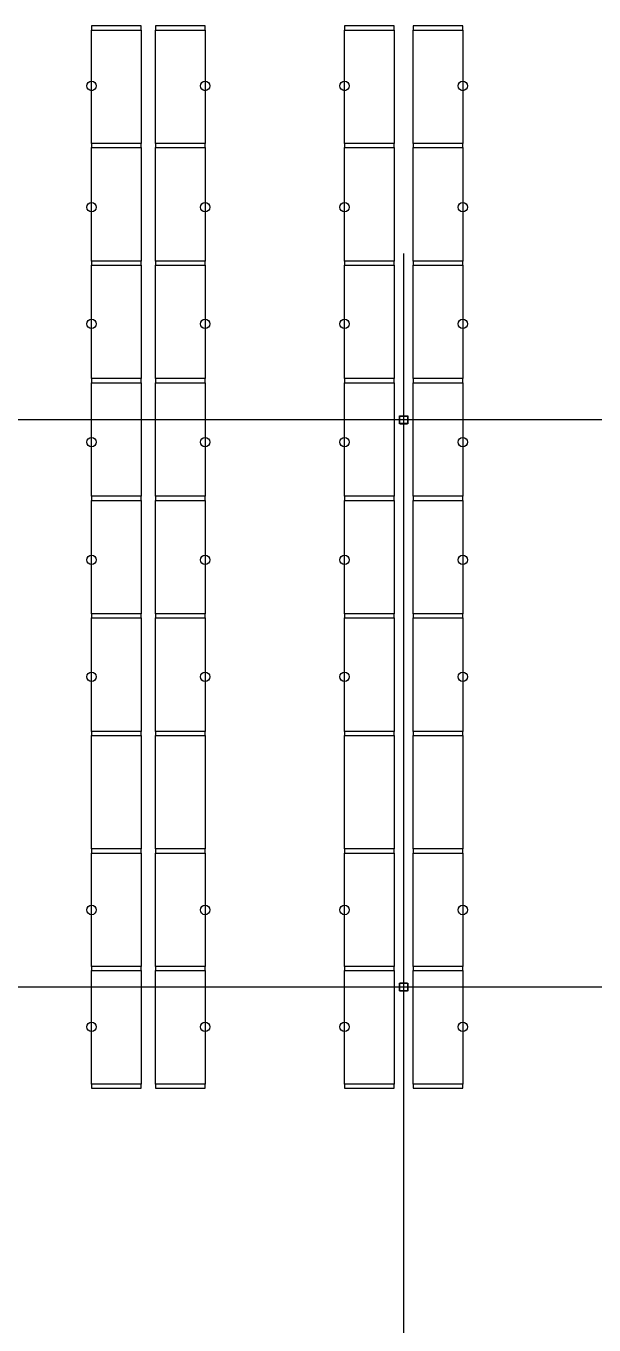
# Model space of a CAD drawing. Header units: millimetres. Extents: x 626570 to 643256, y 6233 to 11343.
# Drawn here: x 634120 to 634601, y 7721 to 8820 of the extents above; entities that cross this region are included whole.
import ezdxf

# ---------------------------------------------------------------- set-up
doc = ezdxf.new("R2010")
doc.units = ezdxf.units.MM
doc.header["$LTSCALE"] = 4000
doc.header["$MEASUREMENT"] = 0
doc.linetypes.add('DASHDOT', pattern=[1, 0.5, -0.25, 0, -0.25])
for name, color, linetype in [('BEAMS', 170, 'CONTINUOUS'), ('FRAMES', 170, 'CONTINUOUS'), ('LIGHTS', 50, 'CONTINUOUS'), ('MASTERFOUNDATION_1', 4, 'DASHDOT'), ('MASTERFOUNDATION_25', 7, 'CONTINUOUS')]:
    doc.layers.add(name, color=color, linetype=linetype)

msp = doc.modelspace()

# ---------------------------------------------------------------- linework, layer by layer
at = {"layer": 'BEAMS', "linetype": 'Continuous'}
for p, q in [((634175.9, 8720.5), (634175.9, 8816.5)), ((634217.9, 8816.5), (634217.9, 8720.5)), ((634229.9, 8720.5), (634229.9, 8816.5)), ((634271.9, 8816.5), (634271.9, 8720.5)), ((634389.9, 8720.5), (634389.9, 8816.5)), ((634431.9, 8816.5), (634431.9, 8720.5)), ((634447.9, 8720.5), (634447.9, 8816.5)), ((634489.9, 8816.5), (634489.9, 8720.5)), ((634175.9, 8621), (634175.9, 8717)), ((634217.9, 8717), (634217.9, 8621)), ((634229.9, 8621), (634229.9, 8717)), ((634271.9, 8717), (634271.9, 8621)), ((634389.9, 8621), (634389.9, 8717)), ((634431.9, 8717), (634431.9, 8621)), ((634447.9, 8621), (634447.9, 8717)), ((634489.9, 8717), (634489.9, 8621)), ((634175.9, 8521.5), (634175.9, 8617.5)), ((634217.9, 8617.5), (634217.9, 8521.5)), ((634229.9, 8521.5), (634229.9, 8617.5)), ((634271.9, 8617.5), (634271.9, 8521.5)), ((634389.9, 8521.5), (634389.9, 8617.5)), ((634431.9, 8617.5), (634431.9, 8521.5)), ((634447.9, 8521.5), (634447.9, 8617.5)), ((634489.9, 8617.5), (634489.9, 8521.5)), ((634175.9, 8422), (634175.9, 8518)), ((634217.9, 8518), (634217.9, 8422)), ((634229.9, 8422), (634229.9, 8518)), ((634271.9, 8518), (634271.9, 8422)), ((634389.9, 8422), (634389.9, 8518)), ((634431.9, 8518), (634431.9, 8422)), ((634447.9, 8422), (634447.9, 8518)), ((634489.9, 8518), (634489.9, 8422)), ((634175.9, 8322.5), (634175.9, 8418.5)), ((634217.9, 8418.5), (634217.9, 8322.5)), ((634229.9, 8322.5), (634229.9, 8418.5)), ((634271.9, 8418.5), (634271.9, 8322.5)), ((634389.9, 8322.5), (634389.9, 8418.5)), ((634431.9, 8418.5), (634431.9, 8322.5)), ((634447.9, 8322.5), (634447.9, 8418.5)), ((634489.9, 8418.5), (634489.9, 8322.5)), ((634175.9, 8223), (634175.9, 8319)), ((634217.9, 8319), (634217.9, 8223)), ((634229.9, 8223), (634229.9, 8319)), ((634271.9, 8319), (634271.9, 8223)), ((634389.9, 8223), (634389.9, 8319)), ((634431.9, 8319), (634431.9, 8223)), ((634447.9, 8223), (634447.9, 8319)), ((634489.9, 8319), (634489.9, 8223)), ((634175.9, 8123.5), (634175.9, 8219.5)), ((634217.9, 8219.5), (634217.9, 8123.5)), ((634229.9, 8123.5), (634229.9, 8219.5)), ((634271.9, 8219.5), (634271.9, 8123.5)), ((634389.9, 8123.5), (634389.9, 8219.5)), ((634431.9, 8219.5), (634431.9, 8123.5)), ((634447.9, 8123.5), (634447.9, 8219.5)), ((634489.9, 8219.5), (634489.9, 8123.5)), ((634175.9, 8024), (634175.9, 8120)), ((634217.9, 8120), (634217.9, 8024)), ((634229.9, 8024), (634229.9, 8120)), ((634271.9, 8120), (634271.9, 8024)), ((634389.9, 8024), (634389.9, 8120)), ((634431.9, 8120), (634431.9, 8024)), ((634447.9, 8024), (634447.9, 8120)), ((634489.9, 8120), (634489.9, 8024)), ((634175.9, 7924.5), (634175.9, 8020.5)), ((634217.9, 8020.5), (634217.9, 7924.5)), ((634229.9, 7924.5), (634229.9, 8020.5)), ((634271.9, 8020.5), (634271.9, 7924.5)), ((634389.9, 7924.5), (634389.9, 8020.5)), ((634431.9, 8020.5), (634431.9, 7924.5)), ((634447.9, 7924.5), (634447.9, 8020.5)), ((634489.9, 8020.5), (634489.9, 7924.5))]:
    msp.add_line(p, q, dxfattribs=at)
at = {"layer": 'FRAMES', "linetype": 'Continuous', "flags": 128}
for points in [[(634175.9, 8816.5), (634217.9, 8816.5), (634217.9, 8820), (634175.9, 8820), (634175.9, 8816.5)], [(634229.9, 8816.5), (634271.9, 8816.5), (634271.9, 8820), (634229.9, 8820), (634229.9, 8816.5)], [(634389.9, 8816.5), (634431.9, 8816.5), (634431.9, 8820), (634389.9, 8820), (634389.9, 8816.5)], [(634447.9, 8816.5), (634489.9, 8816.5), (634489.9, 8820), (634447.9, 8820), (634447.9, 8816.5)], [(634175.9, 8717), (634217.9, 8717), (634217.9, 8720.5), (634175.9, 8720.5), (634175.9, 8717)], [(634229.9, 8717), (634271.9, 8717), (634271.9, 8720.5), (634229.9, 8720.5), (634229.9, 8717)], [(634389.9, 8717), (634431.9, 8717), (634431.9, 8720.5), (634389.9, 8720.5), (634389.9, 8717)], [(634447.9, 8717), (634489.9, 8717), (634489.9, 8720.5), (634447.9, 8720.5), (634447.9, 8717)], [(634175.9, 8617.5), (634217.9, 8617.5), (634217.9, 8621), (634175.9, 8621), (634175.9, 8617.5)], [(634229.9, 8617.5), (634271.9, 8617.5), (634271.9, 8621), (634229.9, 8621), (634229.9, 8617.5)], [(634389.9, 8617.5), (634431.9, 8617.5), (634431.9, 8621), (634389.9, 8621), (634389.9, 8617.5)], [(634447.9, 8617.5), (634489.9, 8617.5), (634489.9, 8621), (634447.9, 8621), (634447.9, 8617.5)], [(634175.9, 8518), (634217.9, 8518), (634217.9, 8521.5), (634175.9, 8521.5), (634175.9, 8518)], [(634229.9, 8518), (634271.9, 8518), (634271.9, 8521.5), (634229.9, 8521.5), (634229.9, 8518)], [(634389.9, 8518), (634431.9, 8518), (634431.9, 8521.5), (634389.9, 8521.5), (634389.9, 8518)], [(634447.9, 8518), (634489.9, 8518), (634489.9, 8521.5), (634447.9, 8521.5), (634447.9, 8518)], [(634175.9, 8418.5), (634217.9, 8418.5), (634217.9, 8422), (634175.9, 8422), (634175.9, 8418.5)], [(634229.9, 8418.5), (634271.9, 8418.5), (634271.9, 8422), (634229.9, 8422), (634229.9, 8418.5)], [(634389.9, 8418.5), (634431.9, 8418.5), (634431.9, 8422), (634389.9, 8422), (634389.9, 8418.5)], [(634447.9, 8418.5), (634489.9, 8418.5), (634489.9, 8422), (634447.9, 8422), (634447.9, 8418.5)], [(634175.9, 8319), (634217.9, 8319), (634217.9, 8322.5), (634175.9, 8322.5), (634175.9, 8319)], [(634229.9, 8319), (634271.9, 8319), (634271.9, 8322.5), (634229.9, 8322.5), (634229.9, 8319)], [(634389.9, 8319), (634431.9, 8319), (634431.9, 8322.5), (634389.9, 8322.5), (634389.9, 8319)], [(634447.9, 8319), (634489.9, 8319), (634489.9, 8322.5), (634447.9, 8322.5), (634447.9, 8319)], [(634175.9, 8219.5), (634217.9, 8219.5), (634217.9, 8223), (634175.9, 8223), (634175.9, 8219.5)], [(634229.9, 8219.5), (634271.9, 8219.5), (634271.9, 8223), (634229.9, 8223), (634229.9, 8219.5)], [(634389.9, 8219.5), (634431.9, 8219.5), (634431.9, 8223), (634389.9, 8223), (634389.9, 8219.5)], [(634447.9, 8219.5), (634489.9, 8219.5), (634489.9, 8223), (634447.9, 8223), (634447.9, 8219.5)], [(634175.9, 8120), (634217.9, 8120), (634217.9, 8123.5), (634175.9, 8123.5), (634175.9, 8120)], [(634229.9, 8120), (634271.9, 8120), (634271.9, 8123.5), (634229.9, 8123.5), (634229.9, 8120)], [(634389.9, 8120), (634431.9, 8120), (634431.9, 8123.5), (634389.9, 8123.5), (634389.9, 8120)], [(634447.9, 8120), (634489.9, 8120), (634489.9, 8123.5), (634447.9, 8123.5), (634447.9, 8120)], [(634175.9, 8020.5), (634217.9, 8020.5), (634217.9, 8024), (634175.9, 8024), (634175.9, 8020.5)], [(634229.9, 8020.5), (634271.9, 8020.5), (634271.9, 8024), (634229.9, 8024), (634229.9, 8020.5)], [(634389.9, 8020.5), (634431.9, 8020.5), (634431.9, 8024), (634389.9, 8024), (634389.9, 8020.5)], [(634447.9, 8020.5), (634489.9, 8020.5), (634489.9, 8024), (634447.9, 8024), (634447.9, 8020.5)], [(634175.9, 7921), (634217.9, 7921), (634217.9, 7924.5), (634175.9, 7924.5), (634175.9, 7921)], [(634229.9, 7921), (634271.9, 7921), (634271.9, 7924.5), (634229.9, 7924.5), (634229.9, 7921)], [(634389.9, 7921), (634431.9, 7921), (634431.9, 7924.5), (634389.9, 7924.5), (634389.9, 7921)], [(634447.9, 7921), (634489.9, 7921), (634489.9, 7924.5), (634447.9, 7924.5), (634447.9, 7921)]]:
    msp.add_lwpolyline(points, close=True, dxfattribs=at)
at = {"layer": 'LIGHTS'}
for centre in [(634175.9, 8769.2), (634271.9, 8769.2), (634389.9, 8769.2), (634489.9, 8769.2), (634175.9, 8666.6), (634271.9, 8666.6), (634389.9, 8666.6), (634489.9, 8666.6), (634175.9, 8567.8), (634271.9, 8567.8), (634389.9, 8567.8), (634489.9, 8567.8), (634175.9, 8467.8), (634271.9, 8467.8), (634389.9, 8467.8), (634489.9, 8467.8), (634175.9, 8368.1), (634271.9, 8368.1), (634389.9, 8368.1), (634489.9, 8368.1), (634175.9, 8269.2), (634271.9, 8269.2), (634389.9, 8269.2), (634489.9, 8269.2), (634175.9, 8071.8), (634271.9, 8071.8), (634389.9, 8071.8), (634489.9, 8071.8), (634175.9, 7972.9), (634271.9, 7972.9), (634389.9, 7972.9), (634489.9, 7972.9)]:
    msp.add_circle(centre, 3.99, dxfattribs=at)
at = {"layer": 'MASTERFOUNDATION_1', "linetype": 'DASHDOT'}
for p, q in [((634439.9, 6627.5), (634439.9, 11123.2)), ((643023.9, 8486.6), (626795.2, 8486.6)), ((643023.9, 8006.6), (626795.2, 8006.6))]:
    msp.add_line(p, q, dxfattribs=at)
at = {"layer": 'MASTERFOUNDATION_25', "linetype": 'Continuous', "flags": 128}
for points in [[(634437, 8490.1), (634442.8, 8490.1), (634442.8, 8490.1), (634442.8, 8490.1), (634442.8, 8490.1), (634442.9, 8490.1), (634442.9, 8490.1), (634442.9, 8490.1), (634442.9, 8490.1), (634442.9, 8490.1), (634443, 8490.1), (634443, 8490.1), (634443, 8490.1), (634443, 8490.1), (634443, 8490), (634443.1, 8490), (634443.1, 8490), (634443.1, 8490), (634443.1, 8490), (634443.1, 8490), (634443.1, 8490), (634443.2, 8490), (634443.2, 8489.9), (634443.2, 8489.9), (634443.2, 8489.9), (634443.2, 8489.9), (634443.2, 8489.9), (634443.3, 8489.9), (634443.3, 8489.9), (634443.3, 8489.8), (634443.3, 8489.8), (634443.3, 8489.8), (634443.3, 8489.8), (634443.3, 8489.8), (634443.3, 8489.7), (634443.3, 8489.7), (634443.3, 8489.7), (634443.4, 8489.7), (634443.4, 8489.7), (634443.4, 8489.6), (634443.4, 8489.6), (634443.4, 8489.6), (634443.4, 8489.6), (634443.4, 8489.6), (634443.4, 8489.5), (634443.4, 8489.5), (634443.4, 8489.5), (634443.4, 8483.7), (634443.4, 8483.7), (634443.4, 8483.7), (634443.4, 8483.7), (634443.4, 8483.6), (634443.4, 8483.6), (634443.4, 8483.6), (634443.4, 8483.6), (634443.4, 8483.6), (634443.4, 8483.5), (634443.3, 8483.5), (634443.3, 8483.5), (634443.3, 8483.5), (634443.3, 8483.5), (634443.3, 8483.4), (634443.3, 8483.4), (634443.3, 8483.4), (634443.3, 8483.4), (634443.3, 8483.4), (634443.3, 8483.3), (634443.2, 8483.3), (634443.2, 8483.3), (634443.2, 8483.3), (634443.2, 8483.3), (634443.2, 8483.3), (634443.2, 8483.3), (634443.1, 8483.2), (634443.1, 8483.2), (634443.1, 8483.2), (634443.1, 8483.2), (634443.1, 8483.2), (634443.1, 8483.2), (634443, 8483.2), (634443, 8483.2), (634443, 8483.2), (634443, 8483.1), (634443, 8483.1), (634442.9, 8483.1), (634442.9, 8483.1), (634442.9, 8483.1), (634442.9, 8483.1), (634442.9, 8483.1), (634442.8, 8483.1), (634442.8, 8483.1), (634442.8, 8483.1), (634442.8, 8483.1), (634437, 8483.1), (634437, 8483.1), (634437, 8483.1), (634436.9, 8483.1), (634436.9, 8483.1), (634436.9, 8483.1), (634436.9, 8483.1), (634436.9, 8483.1), (634436.8, 8483.1), (634436.8, 8483.1), (634436.8, 8483.1), (634436.8, 8483.2), (634436.8, 8483.2), (634436.7, 8483.2), (634436.7, 8483.2), (634436.7, 8483.2), (634436.7, 8483.2), (634436.7, 8483.2), (634436.6, 8483.2), (634436.6, 8483.2), (634436.6, 8483.3), (634436.6, 8483.3), (634436.6, 8483.3), (634436.6, 8483.3), (634436.5, 8483.3), (634436.5, 8483.3), (634436.5, 8483.3), (634436.5, 8483.4), (634436.5, 8483.4), (634436.5, 8483.4), (634436.5, 8483.4), (634436.5, 8483.4), (634436.4, 8483.5), (634436.4, 8483.5), (634436.4, 8483.5), (634436.4, 8483.5), (634436.4, 8483.5), (634436.4, 8483.6), (634436.4, 8483.6), (634436.4, 8483.6), (634436.4, 8483.6), (634436.4, 8483.6), (634436.4, 8483.7), (634436.4, 8483.7), (634436.4, 8483.7), (634436.4, 8483.7), (634436.4, 8489.5), (634436.4, 8489.5), (634436.4, 8489.5), (634436.4, 8489.6), (634436.4, 8489.6), (634436.4, 8489.6), (634436.4, 8489.6), (634436.4, 8489.6), (634436.4, 8489.7), (634436.4, 8489.7), (634436.4, 8489.7), (634436.4, 8489.7), (634436.4, 8489.7), (634436.4, 8489.8), (634436.5, 8489.8), (634436.5, 8489.8), (634436.5, 8489.8), (634436.5, 8489.8), (634436.5, 8489.9), (634436.5, 8489.9), (634436.5, 8489.9), (634436.5, 8489.9), (634436.6, 8489.9), (634436.6, 8489.9), (634436.6, 8489.9), (634436.6, 8490), (634436.6, 8490), (634436.6, 8490), (634436.7, 8490), (634436.7, 8490), (634436.7, 8490), (634436.7, 8490), (634436.7, 8490), (634436.8, 8490.1), (634436.8, 8490.1), (634436.8, 8490.1), (634436.8, 8490.1), (634436.8, 8490.1), (634436.9, 8490.1), (634436.9, 8490.1), (634436.9, 8490.1), (634436.9, 8490.1), (634436.9, 8490.1), (634437, 8490.1), (634437, 8490.1), (634437, 8490.1)], [(634437, 8489.8), (634442.8, 8489.8), (634442.8, 8489.8), (634442.8, 8489.8), (634442.8, 8489.8), (634442.8, 8489.8), (634442.8, 8489.8), (634442.8, 8489.8), (634442.8, 8489.8), (634442.8, 8489.8), (634442.9, 8489.8), (634442.9, 8489.8), (634442.9, 8489.8), (634442.9, 8489.8), (634442.9, 8489.8), (634442.9, 8489.8), (634442.9, 8489.8), (634442.9, 8489.7), (634442.9, 8489.7), (634442.9, 8489.7), (634443, 8489.7), (634443, 8489.7), (634443, 8489.7), (634443, 8489.7), (634443, 8489.7), (634443, 8489.7), (634443, 8489.7), (634443, 8489.7), (634443, 8489.7), (634443, 8489.7), (634443, 8489.7), (634443, 8489.6), (634443, 8489.6), (634443, 8489.6), (634443, 8489.6), (634443.1, 8489.6), (634443.1, 8489.6), (634443.1, 8489.6), (634443.1, 8489.6), (634443.1, 8489.6), (634443.1, 8489.6), (634443.1, 8489.5), (634443.1, 8489.5), (634443.1, 8489.5), (634443.1, 8489.5), (634443.1, 8489.5), (634443.1, 8489.5), (634443.1, 8483.7), (634443.1, 8483.7), (634443.1, 8483.7), (634443.1, 8483.7), (634443.1, 8483.7), (634443.1, 8483.7), (634443.1, 8483.7), (634443.1, 8483.7), (634443.1, 8483.6), (634443.1, 8483.6), (634443.1, 8483.6), (634443.1, 8483.6), (634443, 8483.6), (634443, 8483.6), (634443, 8483.6), (634443, 8483.6), (634443, 8483.6), (634443, 8483.6), (634443, 8483.5), (634443, 8483.5), (634443, 8483.5), (634443, 8483.5), (634443, 8483.5), (634443, 8483.5), (634443, 8483.5), (634443, 8483.5), (634443, 8483.5), (634442.9, 8483.5), (634442.9, 8483.5), (634442.9, 8483.5), (634442.9, 8483.5), (634442.9, 8483.5), (634442.9, 8483.5), (634442.9, 8483.4), (634442.9, 8483.4), (634442.9, 8483.4), (634442.9, 8483.4), (634442.8, 8483.4), (634442.8, 8483.4), (634442.8, 8483.4), (634442.8, 8483.4), (634442.8, 8483.4), (634442.8, 8483.4), (634442.8, 8483.4), (634442.8, 8483.4), (634442.8, 8483.4), (634437, 8483.4), (634437, 8483.4), (634437, 8483.4), (634437, 8483.4), (634437, 8483.4), (634437, 8483.4), (634436.9, 8483.4), (634436.9, 8483.4), (634436.9, 8483.4), (634436.9, 8483.4), (634436.9, 8483.4), (634436.9, 8483.4), (634436.9, 8483.4), (634436.9, 8483.5), (634436.9, 8483.5), (634436.9, 8483.5), (634436.8, 8483.5), (634436.8, 8483.5), (634436.8, 8483.5), (634436.8, 8483.5), (634436.8, 8483.5), (634436.8, 8483.5), (634436.8, 8483.5), (634436.8, 8483.5), (634436.8, 8483.5), (634436.8, 8483.5), (634436.8, 8483.5), (634436.8, 8483.5), (634436.8, 8483.6), (634436.7, 8483.6), (634436.7, 8483.6), (634436.7, 8483.6), (634436.7, 8483.6), (634436.7, 8483.6), (634436.7, 8483.6), (634436.7, 8483.6), (634436.7, 8483.6), (634436.7, 8483.6), (634436.7, 8483.7), (634436.7, 8483.7), (634436.7, 8483.7), (634436.7, 8483.7), (634436.7, 8483.7), (634436.7, 8483.7), (634436.7, 8483.7), (634436.7, 8483.7), (634436.7, 8489.5), (634436.7, 8489.5), (634436.7, 8489.5), (634436.7, 8489.5), (634436.7, 8489.5), (634436.7, 8489.5), (634436.7, 8489.6), (634436.7, 8489.6), (634436.7, 8489.6), (634436.7, 8489.6), (634436.7, 8489.6), (634436.7, 8489.6), (634436.7, 8489.6), (634436.7, 8489.6), (634436.7, 8489.6), (634436.7, 8489.6), (634436.7, 8489.7), (634436.8, 8489.7), (634436.8, 8489.7), (634436.8, 8489.7), (634436.8, 8489.7), (634436.8, 8489.7), (634436.8, 8489.7), (634436.8, 8489.7), (634436.8, 8489.7), (634436.8, 8489.7), (634436.8, 8489.7), (634436.8, 8489.7), (634436.8, 8489.7), (634436.8, 8489.7), (634436.9, 8489.8), (634436.9, 8489.8), (634436.9, 8489.8), (634436.9, 8489.8), (634436.9, 8489.8), (634436.9, 8489.8), (634436.9, 8489.8), (634436.9, 8489.8), (634436.9, 8489.8), (634436.9, 8489.8), (634437, 8489.8), (634437, 8489.8), (634437, 8489.8), (634437, 8489.8), (634437, 8489.8), (634437, 8489.8)], [(634437, 8010.1), (634442.8, 8010.1), (634442.8, 8010.1), (634442.8, 8010.1), (634442.8, 8010.1), (634442.9, 8010.1), (634442.9, 8010.1), (634442.9, 8010.1), (634442.9, 8010.1), (634442.9, 8010.1), (634443, 8010.1), (634443, 8010.1), (634443, 8010.1), (634443, 8010.1), (634443, 8010), (634443.1, 8010), (634443.1, 8010), (634443.1, 8010), (634443.1, 8010), (634443.1, 8010), (634443.1, 8010), (634443.2, 8010), (634443.2, 8009.9), (634443.2, 8009.9), (634443.2, 8009.9), (634443.2, 8009.9), (634443.2, 8009.9), (634443.3, 8009.9), (634443.3, 8009.9), (634443.3, 8009.8), (634443.3, 8009.8), (634443.3, 8009.8), (634443.3, 8009.8), (634443.3, 8009.8), (634443.3, 8009.7), (634443.3, 8009.7), (634443.3, 8009.7), (634443.4, 8009.7), (634443.4, 8009.7), (634443.4, 8009.6), (634443.4, 8009.6), (634443.4, 8009.6), (634443.4, 8009.6), (634443.4, 8009.6), (634443.4, 8009.5), (634443.4, 8009.5), (634443.4, 8009.5), (634443.4, 8003.7), (634443.4, 8003.7), (634443.4, 8003.7), (634443.4, 8003.7), (634443.4, 8003.6), (634443.4, 8003.6), (634443.4, 8003.6), (634443.4, 8003.6), (634443.4, 8003.6), (634443.4, 8003.5), (634443.3, 8003.5), (634443.3, 8003.5), (634443.3, 8003.5), (634443.3, 8003.5), (634443.3, 8003.4), (634443.3, 8003.4), (634443.3, 8003.4), (634443.3, 8003.4), (634443.3, 8003.4), (634443.3, 8003.3), (634443.2, 8003.3), (634443.2, 8003.3), (634443.2, 8003.3), (634443.2, 8003.3), (634443.2, 8003.3), (634443.2, 8003.3), (634443.1, 8003.2), (634443.1, 8003.2), (634443.1, 8003.2), (634443.1, 8003.2), (634443.1, 8003.2), (634443.1, 8003.2), (634443, 8003.2), (634443, 8003.2), (634443, 8003.2), (634443, 8003.1), (634443, 8003.1), (634442.9, 8003.1), (634442.9, 8003.1), (634442.9, 8003.1), (634442.9, 8003.1), (634442.9, 8003.1), (634442.8, 8003.1), (634442.8, 8003.1), (634442.8, 8003.1), (634442.8, 8003.1), (634437, 8003.1), (634437, 8003.1), (634437, 8003.1), (634436.9, 8003.1), (634436.9, 8003.1), (634436.9, 8003.1), (634436.9, 8003.1), (634436.9, 8003.1), (634436.8, 8003.1), (634436.8, 8003.1), (634436.8, 8003.1), (634436.8, 8003.2), (634436.8, 8003.2), (634436.7, 8003.2), (634436.7, 8003.2), (634436.7, 8003.2), (634436.7, 8003.2), (634436.7, 8003.2), (634436.6, 8003.2), (634436.6, 8003.2), (634436.6, 8003.3), (634436.6, 8003.3), (634436.6, 8003.3), (634436.6, 8003.3), (634436.5, 8003.3), (634436.5, 8003.3), (634436.5, 8003.3), (634436.5, 8003.4), (634436.5, 8003.4), (634436.5, 8003.4), (634436.5, 8003.4), (634436.5, 8003.4), (634436.4, 8003.5), (634436.4, 8003.5), (634436.4, 8003.5), (634436.4, 8003.5), (634436.4, 8003.5), (634436.4, 8003.6), (634436.4, 8003.6), (634436.4, 8003.6), (634436.4, 8003.6), (634436.4, 8003.6), (634436.4, 8003.7), (634436.4, 8003.7), (634436.4, 8003.7), (634436.4, 8003.7), (634436.4, 8009.5), (634436.4, 8009.5), (634436.4, 8009.5), (634436.4, 8009.6), (634436.4, 8009.6), (634436.4, 8009.6), (634436.4, 8009.6), (634436.4, 8009.6), (634436.4, 8009.7), (634436.4, 8009.7), (634436.4, 8009.7), (634436.4, 8009.7), (634436.4, 8009.7), (634436.4, 8009.8), (634436.5, 8009.8), (634436.5, 8009.8), (634436.5, 8009.8), (634436.5, 8009.8), (634436.5, 8009.9), (634436.5, 8009.9), (634436.5, 8009.9), (634436.5, 8009.9), (634436.6, 8009.9), (634436.6, 8009.9), (634436.6, 8009.9), (634436.6, 8010), (634436.6, 8010), (634436.6, 8010), (634436.7, 8010), (634436.7, 8010), (634436.7, 8010), (634436.7, 8010), (634436.7, 8010), (634436.8, 8010.1), (634436.8, 8010.1), (634436.8, 8010.1), (634436.8, 8010.1), (634436.8, 8010.1), (634436.9, 8010.1), (634436.9, 8010.1), (634436.9, 8010.1), (634436.9, 8010.1), (634436.9, 8010.1), (634437, 8010.1), (634437, 8010.1), (634437, 8010.1)], [(634437, 8009.8), (634442.8, 8009.8), (634442.8, 8009.8), (634442.8, 8009.8), (634442.8, 8009.8), (634442.8, 8009.8), (634442.8, 8009.8), (634442.8, 8009.8), (634442.8, 8009.8), (634442.8, 8009.8), (634442.9, 8009.8), (634442.9, 8009.8), (634442.9, 8009.8), (634442.9, 8009.8), (634442.9, 8009.8), (634442.9, 8009.8), (634442.9, 8009.8), (634442.9, 8009.7), (634442.9, 8009.7), (634442.9, 8009.7), (634443, 8009.7), (634443, 8009.7), (634443, 8009.7), (634443, 8009.7), (634443, 8009.7), (634443, 8009.7), (634443, 8009.7), (634443, 8009.7), (634443, 8009.7), (634443, 8009.7), (634443, 8009.7), (634443, 8009.6), (634443, 8009.6), (634443, 8009.6), (634443, 8009.6), (634443.1, 8009.6), (634443.1, 8009.6), (634443.1, 8009.6), (634443.1, 8009.6), (634443.1, 8009.6), (634443.1, 8009.6), (634443.1, 8009.5), (634443.1, 8009.5), (634443.1, 8009.5), (634443.1, 8009.5), (634443.1, 8009.5), (634443.1, 8009.5), (634443.1, 8003.7), (634443.1, 8003.7), (634443.1, 8003.7), (634443.1, 8003.7), (634443.1, 8003.7), (634443.1, 8003.7), (634443.1, 8003.7), (634443.1, 8003.7), (634443.1, 8003.6), (634443.1, 8003.6), (634443.1, 8003.6), (634443.1, 8003.6), (634443, 8003.6), (634443, 8003.6), (634443, 8003.6), (634443, 8003.6), (634443, 8003.6), (634443, 8003.6), (634443, 8003.5), (634443, 8003.5), (634443, 8003.5), (634443, 8003.5), (634443, 8003.5), (634443, 8003.5), (634443, 8003.5), (634443, 8003.5), (634443, 8003.5), (634442.9, 8003.5), (634442.9, 8003.5), (634442.9, 8003.5), (634442.9, 8003.5), (634442.9, 8003.5), (634442.9, 8003.5), (634442.9, 8003.4), (634442.9, 8003.4), (634442.9, 8003.4), (634442.9, 8003.4), (634442.8, 8003.4), (634442.8, 8003.4), (634442.8, 8003.4), (634442.8, 8003.4), (634442.8, 8003.4), (634442.8, 8003.4), (634442.8, 8003.4), (634442.8, 8003.4), (634442.8, 8003.4), (634437, 8003.4), (634437, 8003.4), (634437, 8003.4), (634437, 8003.4), (634437, 8003.4), (634437, 8003.4), (634436.9, 8003.4), (634436.9, 8003.4), (634436.9, 8003.4), (634436.9, 8003.4), (634436.9, 8003.4), (634436.9, 8003.4), (634436.9, 8003.4), (634436.9, 8003.5), (634436.9, 8003.5), (634436.9, 8003.5), (634436.8, 8003.5), (634436.8, 8003.5), (634436.8, 8003.5), (634436.8, 8003.5), (634436.8, 8003.5), (634436.8, 8003.5), (634436.8, 8003.5), (634436.8, 8003.5), (634436.8, 8003.5), (634436.8, 8003.5), (634436.8, 8003.5), (634436.8, 8003.5), (634436.8, 8003.6), (634436.7, 8003.6), (634436.7, 8003.6), (634436.7, 8003.6), (634436.7, 8003.6), (634436.7, 8003.6), (634436.7, 8003.6), (634436.7, 8003.6), (634436.7, 8003.6), (634436.7, 8003.6), (634436.7, 8003.7), (634436.7, 8003.7), (634436.7, 8003.7), (634436.7, 8003.7), (634436.7, 8003.7), (634436.7, 8003.7), (634436.7, 8003.7), (634436.7, 8003.7), (634436.7, 8009.5), (634436.7, 8009.5), (634436.7, 8009.5), (634436.7, 8009.5), (634436.7, 8009.5), (634436.7, 8009.5), (634436.7, 8009.6), (634436.7, 8009.6), (634436.7, 8009.6), (634436.7, 8009.6), (634436.7, 8009.6), (634436.7, 8009.6), (634436.7, 8009.6), (634436.7, 8009.6), (634436.7, 8009.6), (634436.7, 8009.6), (634436.7, 8009.7), (634436.8, 8009.7), (634436.8, 8009.7), (634436.8, 8009.7), (634436.8, 8009.7), (634436.8, 8009.7), (634436.8, 8009.7), (634436.8, 8009.7), (634436.8, 8009.7), (634436.8, 8009.7), (634436.8, 8009.7), (634436.8, 8009.7), (634436.8, 8009.7), (634436.8, 8009.7), (634436.9, 8009.8), (634436.9, 8009.8), (634436.9, 8009.8), (634436.9, 8009.8), (634436.9, 8009.8), (634436.9, 8009.8), (634436.9, 8009.8), (634436.9, 8009.8), (634436.9, 8009.8), (634436.9, 8009.8), (634437, 8009.8), (634437, 8009.8), (634437, 8009.8), (634437, 8009.8), (634437, 8009.8), (634437, 8009.8)]]:
    msp.add_lwpolyline(points, close=True, dxfattribs=at)

doc.saveas('drawing.dxf')
